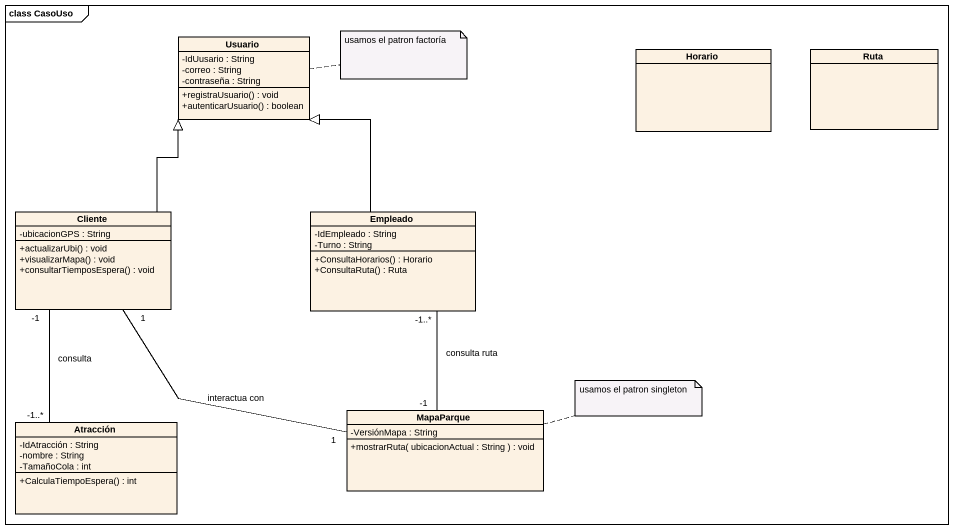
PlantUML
@startuml
mainframe class CasoUso
hide circle
hide empty members
skinparam classAttributeIconSize 0
class Usuario {
  -IdUusario : String
  -correo : String
  -contraseña : String
  +registraUsuario() : void
  +autenticarUsuario() : boolean
}
class Horario
class Ruta
class Cliente {
  -ubicacionGPS : String
  +actualizarUbi() : void
  +visualizarMapa() : void
  +consultarTiemposEspera() : void
}
class Empleado {
  -IdEmpleado : String
  -Turno : String
  +ConsultaHorarios() : Horario
  +ConsultaRuta() : Ruta
}
class Atracción {
  -IdAtracción : String
  -nombre : String
  -TamañoCola : int
  +CalculaTiempoEspera() : int
}
class MapaParque {
  -VersiónMapa : String
  +mostrarRuta( ubicacionActual : String ) : void
}
Cliente -up-|> Usuario
Cliente "-1" -- "-1..*" Atracción : consulta
Cliente "1" -right- "1" MapaParque : interactua con
Empleado -up-|> Usuario
Empleado "-1..*" -- "-1" MapaParque : consulta ruta
note right of Usuario : usamos el patron factoría
note right of MapaParque : usamos el patron singleton
@enduml
